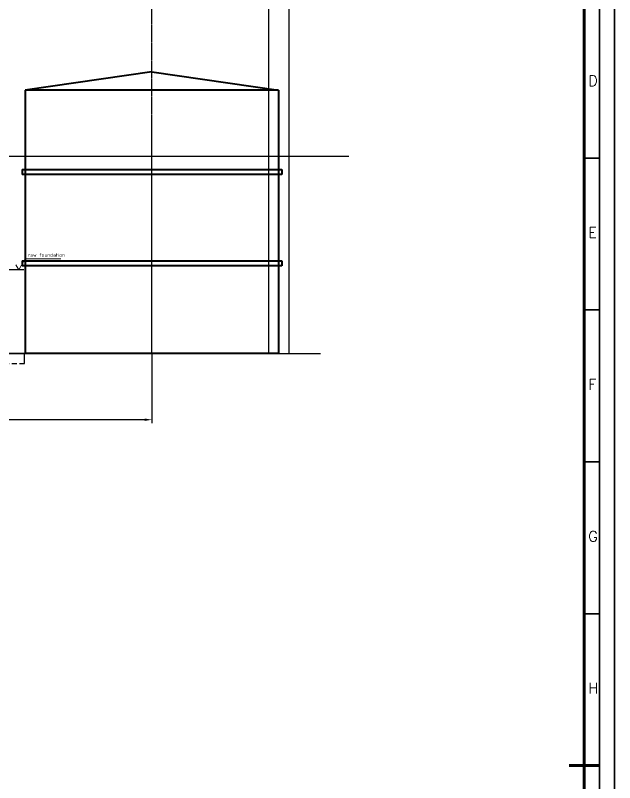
# Model space of a CAD drawing. Header units: millimetres. Extents: x 39335 to 110675, y -13954 to 36506.
# Drawn here: x 98844 to 110675, y 10938 to 26095 of the extents above; entities that cross this region are included whole.
import ezdxf

# ---------------------------------------------------------------- set-up
doc = ezdxf.new("R2010")
doc.units = ezdxf.units.MM
doc.linetypes.add('AM_ISO08W050', pattern=[18, 12, -1.5, 3, -1.5])
doc.linetypes.add('CENTER', pattern=[50.8, 31.75, -6.35, 6.35, -6.35])
for name, color, linetype, lineweight in [('AM_7', 4, 'AM_ISO08W050', 25), ('M_EQUIP_E7', 7, 'Continuous', 70), ('NET-CO-BAN', 86, 'Continuous', 40), ('RED', 1, 'Continuous', 9)]:
    doc.layers.add(name, color=color, linetype=linetype, lineweight=lineweight)
doc.layers.add('CENTER', color=1, linetype='CENTER')
doc.styles.add('\\M+5B1EA\\M+5D7BC', font='', dxfattribs={"width": 0.667})
doc.styles.add('S', font='simplex.shx', dxfattribs={"width": 0.8})
doc.styles.get("Standard").update_dxf_attribs({"font": 'ISOCP.SHX'})
doc.styles.get('\\M+5B1EA\\M+5D7BC').set_extended_font_data('FangSong_GB2312')
doc.dimstyles.new('\\M+5B1EA\\M+5D7BC', dxfattribs={"dimscale": 35, "dimtxt": 3.5, "dimasz": 4, "dimexe": 2, "dimexo": 0, "dimtad": 1, "dimdec": 1, "dimdsep": 46, "dimtxsty": '\\M+5B1EA\\M+5D7BC', "dimcen": 0, "dimdle": 6, "dimazin": 2, "dimtfac": 1, "dimtdec": 1, "dimtmove": 0, "dimatfit": 3, "dimfxl": 0, "dimtolj": 1, "dimtzin": 0, "dimarcsym": 0})

# ---------------------------------------------------------------- blocks, each defined once
blk = doc.blocks.new('A$C4D8E30D3')
at = {"color": 3, "linetype": 'Continuous', "lineweight": 35}
for p, q in [((589, 620.5), (584, 620.5)), ((589, 570.5), (584, 570.5)), ((589, 520.5), (584, 520.5)), ((589, 470.5), (584, 470.5))]:
    blk.add_line(p, q, dxfattribs=at)
at = {"color": 7, "linetype": 'Continuous', "lineweight": 70}
blk.add_line((589, 420.5), (579, 420.5), dxfattribs=at)
at = {"color": 3, "linetype": 'Continuous', "lineweight": 35}
for points in [[(594, 0), (-595, 0), (-595, 841), (594, 841)], [(589, 5), (-580, 5), (-580, 836), (589, 836)]]:
    blk.add_lwpolyline(points, close=True, dxfattribs=at)
at = {"color": 7, "linetype": 'Continuous', "lineweight": 70}
blk.add_lwpolyline([(584, 10), (-575, 10), (-575, 831), (584, 831)], close=True, dxfattribs=at)
at = {"color": 3, "linetype": 'Continuous', "lineweight": 35, "style": 'S'}
for s, p in [('D', (585.3, 644.21)), ('E', (585.3, 594.21)), ('F', (585.3, 544.21)), ('G', (585.3, 494.21)), ('H', (585.3, 444.21))]:
    blk.add_text(s, height=3.5, dxfattribs=at).set_placement(p)
blk = doc.blocks.new('rgqwefw')
at = {"color": 3}
for p, q in [((3739192.2, -122756.4), (3739250, -122856.4)), ((3739250, -122856.4), (3739377, -122636.4)), ((3739377, -122636.4), (3740083.1, -122636.4))]:
    blk.add_line(p, q, dxfattribs=at)
at = {"color": 3, "lineweight": 25}
blk.add_line((3739349.4, -122856.4), (3738811.9, -122856.4), dxfattribs=at)
at = {"layer": 'AM_7', "ltscale": 33.781765}
for p, q in [((3739361.9, -124506.4), (3731361.9, -124506.4)), ((3739361.9, -124706.4), (3739361.9, -124506.4)), ((3731361.9, -124706.4), (3739361.9, -124706.4))]:
    blk.add_line(p, q, dxfattribs=at)
at = {"color": 3, "insert": (3739433, -122595.6), "char_height": 70, "attachment_point": 7}
blk.add_mtext('raw foundation', dxfattribs=at)
blk = doc.blocks.new('*D300')
at = {"layer": 'DEFPOINTS', "color": 0, "transparency": 16777216}
for p in [(95021, 21656), (101539, 19415), (95021, 18107)]:
    blk.add_point(p, dxfattribs=at)
at = {"layer": 'RED', "color": 0, "linetype": 'ByBlock', "lineweight": -2, "transparency": 16777216}
for p, q in [((95021, 21656), (95021, 18037)), ((101539, 19415), (101539, 18037)), ((101399, 18107), (95161, 18107))]:
    blk.add_line(p, q, dxfattribs=at)
at = {"layer": 'RED', "color": 0, "transparency": 16777216}
for points in [[(95161, 18131), (95161, 18084), (95021, 18107)], [(101399, 18131), (101399, 18084), (101539, 18107)]]:
    blk.add_solid(points, dxfattribs=at)
at = {"layer": 'RED', "color": 0, "transparency": 16777216, "insert": (98469, 18272), "char_height": 280, "attachment_point": 5, "style": '\\M+5B1EA\\M+5D7BC'}
blk.add_mtext('\\A1;6518', dxfattribs=at)

msp = doc.modelspace()

# ---------------------------------------------------------------- linework, layer by layer
for p, q in [((104242.15, 27038.11), (104242.15, 19414.91)), ((103842.15, 26674.9), (103842.15, 19414.91)), ((80236.42, 23314.91), (105424.28, 23314.91)), ((79697.47, 19414.91), (104867.78, 19414.91))]:
    msp.add_line(p, q)
at = {"layer": 'CENTER'}
msp.add_line((101539.29, 19414.91), (101539.29, 28164.91), dxfattribs=at)
at = {"layer": 'NET-CO-BAN'}
for p, q in [((101539.29, 24979.16), (99039.29, 24614.91)), ((101539.29, 24979.16), (104039.29, 24614.91)), ((104039.29, 24614.91), (99039.29, 24614.91)), ((99039.29, 24614.91), (99039.29, 19414.91)), ((104039.29, 24614.91), (104039.29, 19414.91)), ((98975.56, 23052.21), (104103.01, 23052.21)), ((98975.56, 23052.21), (98975.56, 22953.52)), ((104103.01, 23052.21), (104103.01, 22953.52)), ((104103.01, 22953.52), (98975.56, 22953.52)), ((98975.56, 21245.84), (104103.01, 21245.84)), ((98975.56, 21245.84), (98975.56, 21147.15)), ((104103.01, 21245.84), (104103.01, 21147.15)), ((104103.01, 21147.15), (98975.56, 21147.15)), ((104039.29, 19414.91), (99039.29, 19414.91))]:
    msp.add_line(p, q, dxfattribs=at)

# ---------------------------------------------------------------- block references
at = {"layer": 'M_EQUIP_E7', "lineweight": 35, "xscale": 60, "yscale": 60, "zscale": 60}
msp.add_blockref('A$C4D8E30D3', (75035, -13954.12), dxfattribs=at)
at = {"layer": 'RED'}
msp.add_blockref('rgqwefw', (-3640340.58, 143921.29), dxfattribs=at)

# ---------------------------------------------------------------- dimensions: what is measured, and where the dimension line sits
dim = msp.add_linear_dim(base=(95021.27, 18107.45), p1=(101539.29, 19414.91), p2=(95021.27, 21655.5), dimstyle='\\M+5B1EA\\M+5D7BC', override={"dimtxt": 8, "dimdec": 0, "dimarcsym": 1}, dxfattribs=at)
dim.commit()
dim.dimension.update_dxf_attribs({"geometry": '*D300', "text_midpoint": (98468.87, 18107.45), "dimtype": 160})

doc.saveas('drawing.dxf')
